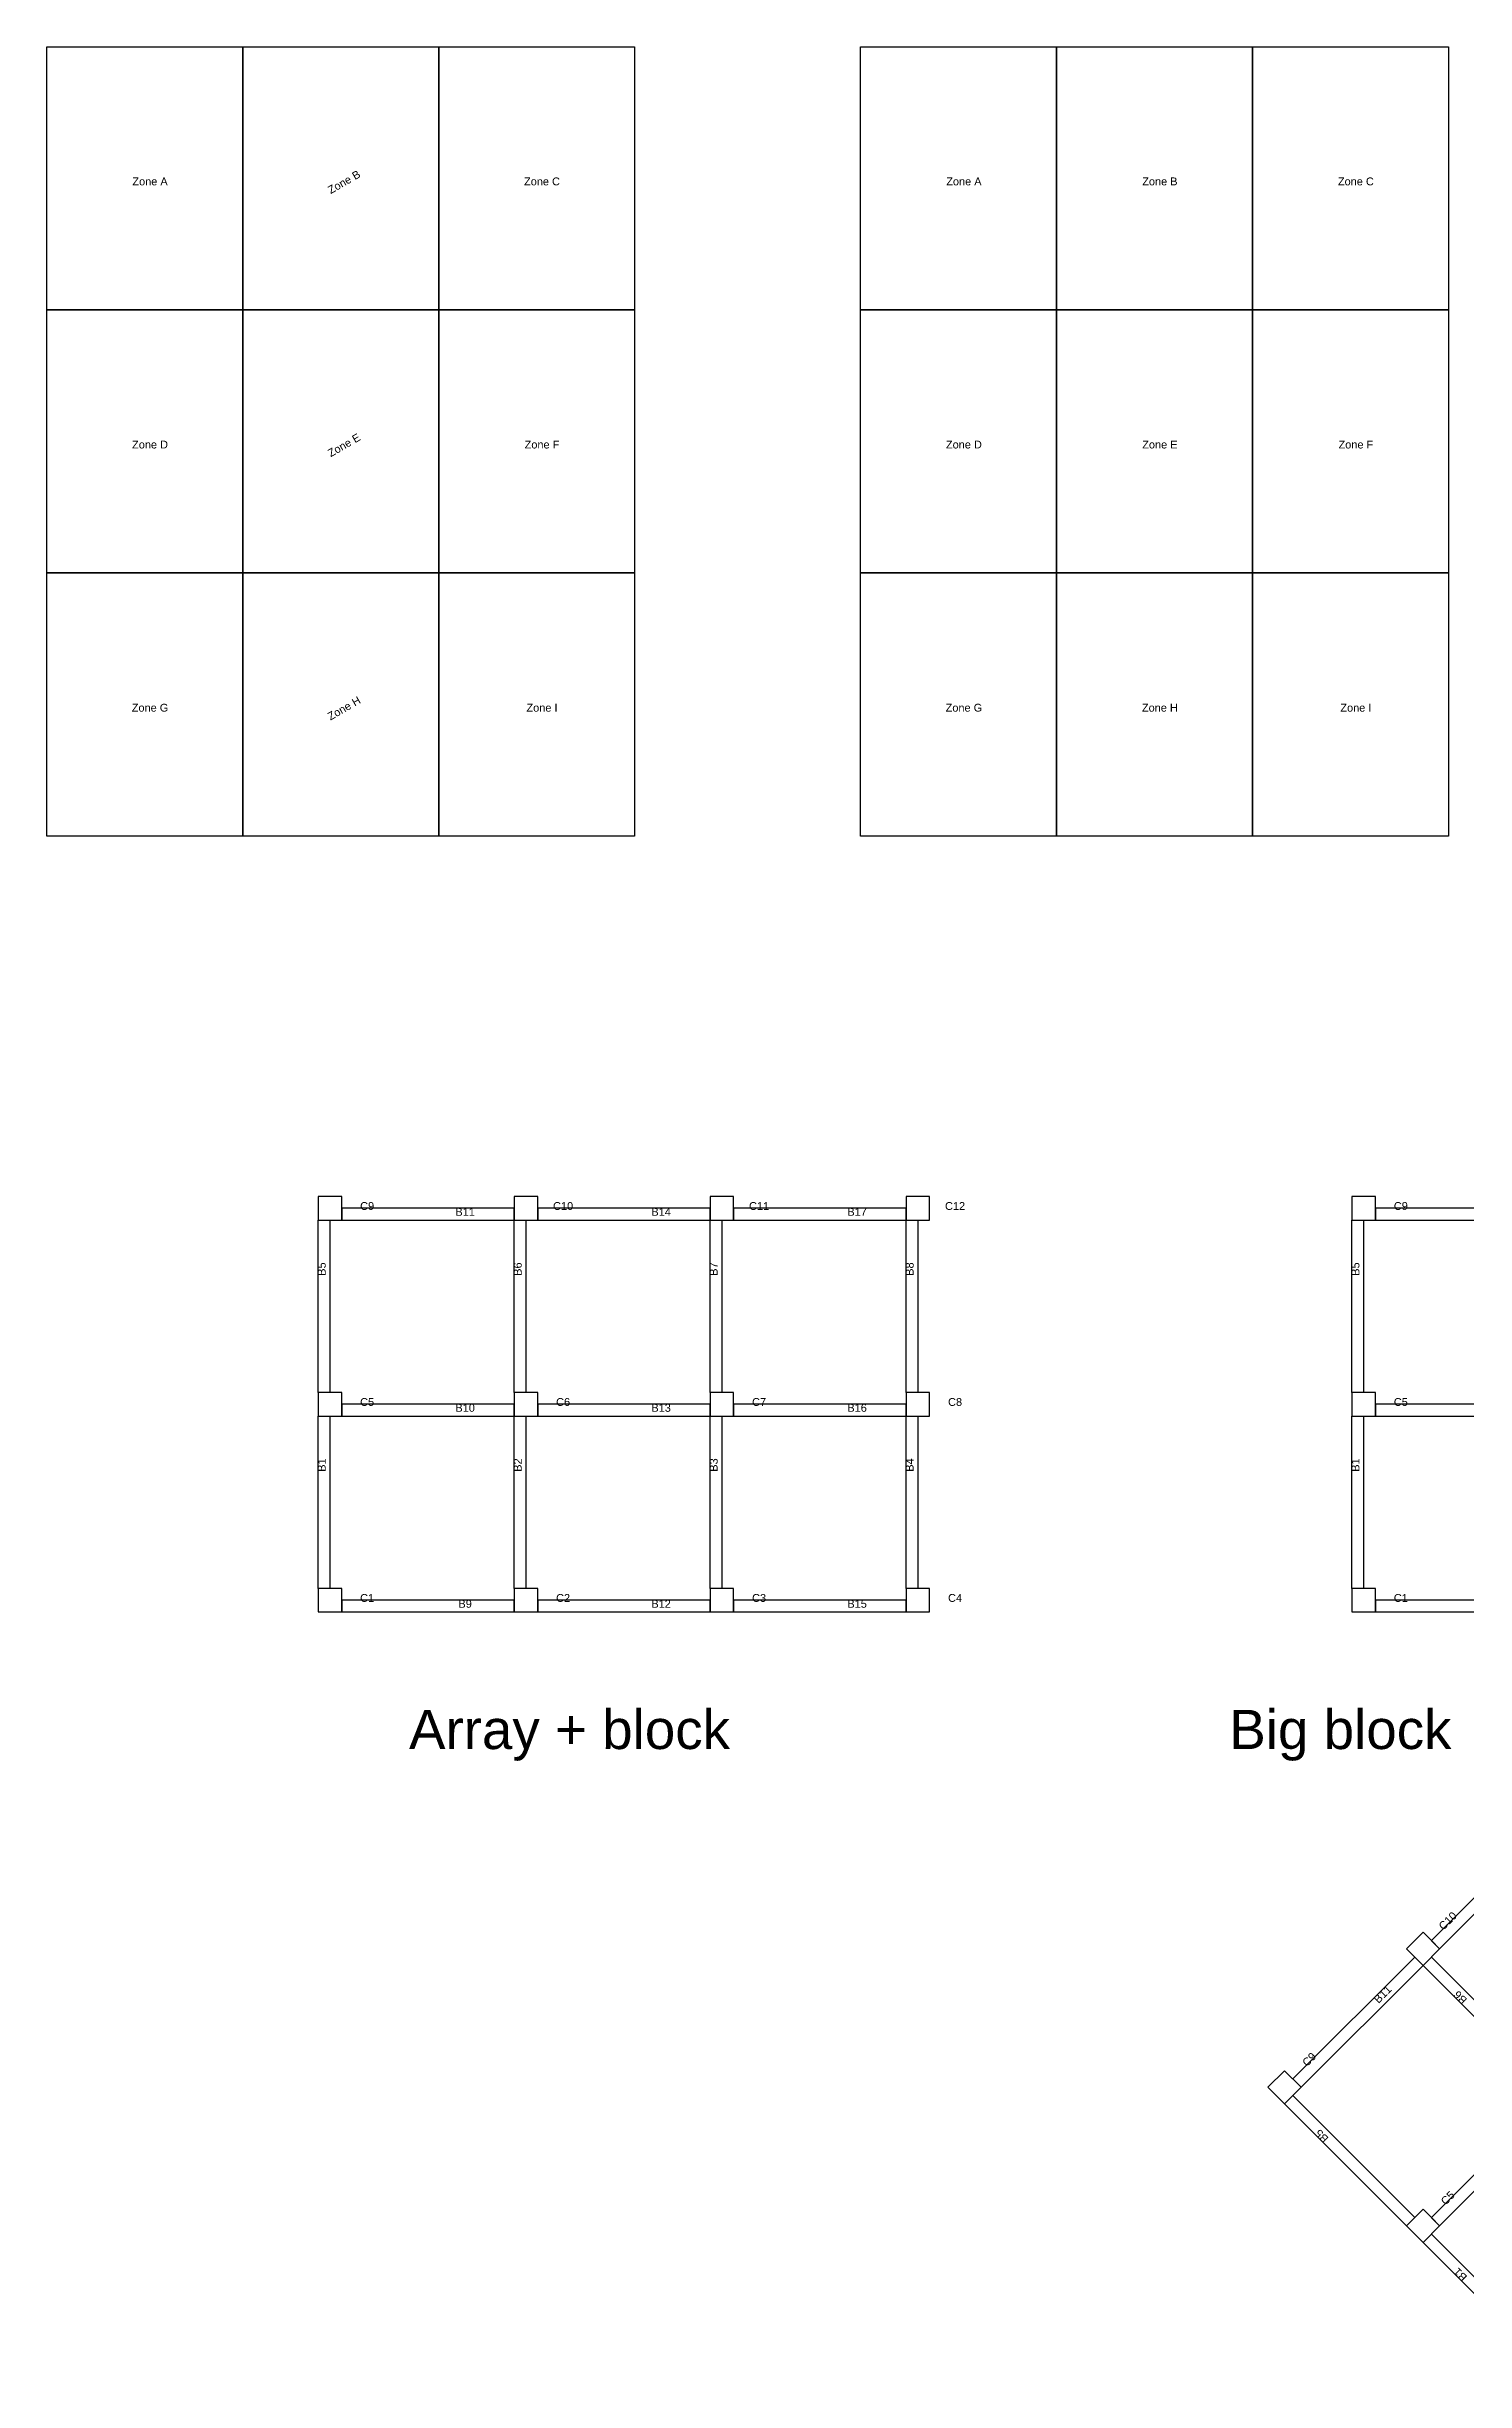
# Model space of a CAD drawing. Header units: inches. Extents: x -19901 to 99628, y -48058 to 23537.
# Drawn here: x -19901 to 16291, y -38773 to 20793 of the extents above; entities that cross this region are included whole.
import ezdxf
from ezdxf.enums import TextEntityAlignment as Align

# ---------------------------------------------------------------- set-up
doc = ezdxf.new("R2010")
doc.units = ezdxf.units.IN
doc.header["$MEASUREMENT"] = 0
doc.styles.get("Standard").update_dxf_attribs({"font": 'arial.ttf'})

# ---------------------------------------------------------------- blocks, each defined once
blk = doc.blocks.new('zone_')
blk.add_lwpolyline([(0, 6714), (5000, 6714), (5000, 0), (0, 0)], close=True)
blk.add_attdef('ZONE_NAME', text='', height=200).set_placement((2636, 3177), align=Align.CENTER)
blk = doc.blocks.new('*U3')
blk.add_lwpolyline([(-300, -300), (300, -300), (300, 300), (-300, 300)], close=True)
blk = doc.blocks.new('*U4')
at = {"color": 0, "linetype": 'ByBlock', "lineweight": -2, "transparency": 16777216}
for p in [(0, 10000), (5000, 10000), (10000, 10000), (15000, 10000), (0, 5000), (5000, 5000), (10000, 5000), (15000, 5000), (0, 0), (5000, 0), (10000, 0), (15000, 0)]:
    blk.add_blockref('*U3', p, dxfattribs=at)
blk = doc.blocks.new('tag')
blk.add_attdef('NAME_', text='', height=200).set_placement((949, -42), align=Align.CENTER)
blk = doc.blocks.new('*U6')
blk.add_lwpolyline([(-150, 2200), (150, 2200), (150, -2200), (-150, -2200)], close=True)
blk = doc.blocks.new('*U7')
at = {"color": 0, "linetype": 'ByBlock', "lineweight": -2, "transparency": 16777216}
for p in [(0, 0), (5000, 0), (10000, 0), (15000, 0)]:
    blk.add_blockref('*U6', p, dxfattribs=at)
blk = doc.blocks.new('*U8')
blk.add_lwpolyline([(-2200, -150), (2200, -150), (2200, 150), (-2200, 150)], close=True)
blk = doc.blocks.new('*U9')
at = {"color": 0, "linetype": 'ByBlock', "lineweight": -2, "transparency": 16777216}
for p in [(0, 10000), (0, 5000), (0, 0)]:
    blk.add_blockref('*U8', p, dxfattribs=at)
blk = doc.blocks.new('*U10')
blk.add_lwpolyline([(-2200, -150), (2200, -150), (2200, 150), (-2200, 150)], close=True)
blk = doc.blocks.new('*U11')
at = {"color": 0, "linetype": 'ByBlock', "lineweight": -2, "transparency": 16777216}
for p in [(0, 10000), (0, 5000), (0, 0)]:
    blk.add_blockref('*U10', p, dxfattribs=at)
blk = doc.blocks.new('*U12')
blk.add_lwpolyline([(-2200, -150), (2200, -150), (2200, 150), (-2200, 150)], close=True)
blk = doc.blocks.new('*U13')
at = {"color": 0, "linetype": 'ByBlock', "lineweight": -2, "transparency": 16777216}
for p in [(0, 10000), (0, 5000), (0, 0)]:
    blk.add_blockref('*U12', p, dxfattribs=at)
blk = doc.blocks.new('*U14')
blk.add_lwpolyline([(-150, 2200), (150, 2200), (150, -2200), (-150, -2200)], close=True)
blk = doc.blocks.new('*U15')
at = {"color": 0, "linetype": 'ByBlock', "lineweight": -2, "transparency": 16777216}
for p in [(0, 0), (5000, 0), (10000, 0), (15000, 0)]:
    blk.add_blockref('*U14', p, dxfattribs=at)
blk = doc.blocks.new('*U17')
blk.add_lwpolyline([(-300, -300), (300, -300), (300, 300), (-300, 300)], close=True)
blk = doc.blocks.new('*U18')
at = {"color": 0, "linetype": 'ByBlock', "lineweight": -2, "transparency": 16777216}
for p in [(0, 10000), (5000, 10000), (10000, 10000), (15000, 10000), (0, 5000), (5000, 5000), (10000, 5000), (15000, 5000), (0, 0), (5000, 0), (10000, 0), (15000, 0)]:
    blk.add_blockref('*U17', p, dxfattribs=at)
blk = doc.blocks.new('*U27')
blk.add_lwpolyline([(-150, 2200), (150, 2200), (150, -2200), (-150, -2200)], close=True)
blk = doc.blocks.new('*U28')
at = {"color": 0, "linetype": 'ByBlock', "lineweight": -2, "transparency": 16777216}
for p in [(0, 0), (5000, 0), (10000, 0), (15000, 0)]:
    blk.add_blockref('*U27', p, dxfattribs=at)
blk = doc.blocks.new('*U19')
blk.add_lwpolyline([(-2200, -150), (2200, -150), (2200, 150), (-2200, 150)], close=True)
blk = doc.blocks.new('*U20')
at = {"color": 0, "linetype": 'ByBlock', "lineweight": -2, "transparency": 16777216}
for p in [(0, 10000), (0, 5000), (0, 0)]:
    blk.add_blockref('*U19', p, dxfattribs=at)
blk = doc.blocks.new('*U21')
blk.add_lwpolyline([(-2200, -150), (2200, -150), (2200, 150), (-2200, 150)], close=True)
blk = doc.blocks.new('*U22')
at = {"color": 0, "linetype": 'ByBlock', "lineweight": -2, "transparency": 16777216}
for p in [(0, 10000), (0, 5000), (0, 0)]:
    blk.add_blockref('*U21', p, dxfattribs=at)
blk = doc.blocks.new('*U23')
blk.add_lwpolyline([(-2200, -150), (2200, -150), (2200, 150), (-2200, 150)], close=True)
blk = doc.blocks.new('*U24')
at = {"color": 0, "linetype": 'ByBlock', "lineweight": -2, "transparency": 16777216}
for p in [(0, 10000), (0, 5000), (0, 0)]:
    blk.add_blockref('*U23', p, dxfattribs=at)
blk = doc.blocks.new('*U25')
blk.add_lwpolyline([(-150, 2200), (150, 2200), (150, -2200), (-150, -2200)], close=True)
blk = doc.blocks.new('*U26')
at = {"color": 0, "linetype": 'ByBlock', "lineweight": -2, "transparency": 16777216}
for p in [(0, 0), (5000, 0), (10000, 0), (15000, 0)]:
    blk.add_blockref('*U25', p, dxfattribs=at)
blk = doc.blocks.new('group Structure')
for name, p in [('*U18', (300, 300)), ('*U20', (2800, 150)), ('*U22', (7800, 150)), ('*U24', (12800, 150)), ('*U26', (150, 7800)), ('*U28', (150, 2800))]:
    blk.add_blockref(name, p)
for p, values in [((300, 10300), {'NAME_': 'C9'}), ((2800, 10150), {'NAME_': 'B11'}), ((5300, 10300), {'NAME_': 'C10'}), ((7800, 10150), {'NAME_': 'B14'}), ((10300, 10300), {'NAME_': 'C11'}), ((12800, 10150), {'NAME_': 'B17'}), ((15300, 10300), {'NAME_': 'C12'}), ((300, 5300), {'NAME_': 'C5'}), ((5300, 5300), {'NAME_': 'C6'}), ((10300, 5300), {'NAME_': 'C7'}), ((15300, 5300), {'NAME_': 'C8'}), ((2800, 5150), {'NAME_': 'B10'}), ((7800, 5150), {'NAME_': 'B13'}), ((12800, 5150), {'NAME_': 'B16'}), ((300, 300), {'NAME_': 'C1'}), ((2800, 150), {'NAME_': 'B9'}), ((5300, 300), {'NAME_': 'C2'}), ((7800, 150), {'NAME_': 'B12'}), ((10300, 300), {'NAME_': 'C3'}), ((12800, 150), {'NAME_': 'B15'}), ((15300, 300), {'NAME_': 'C4'})]:
    blk.add_blockref('tag', p).add_auto_attribs(values)
at = {"rotation": 90}
for p, values in [((150, 7800), {'NAME_': 'B5'}), ((5150, 7800), {'NAME_': 'B6'}), ((10150, 7800), {'NAME_': 'B7'}), ((15150, 7800), {'NAME_': 'B8'}), ((150, 2800), {'NAME_': 'B1'}), ((5150, 2800), {'NAME_': 'B2'}), ((10150, 2800), {'NAME_': 'B3'}), ((15150, 2800), {'NAME_': 'B4'})]:
    blk.add_blockref('tag', p, dxfattribs=at).add_auto_attribs(values)

msp = doc.modelspace()

# ---------------------------------------------------------------- linework, layer by layer
for points in [[(-19901, 20793), (-14901, 20793), (-14901, 14079), (-19901, 14079)], [(-14901, 20793), (-9901, 20793), (-9901, 14079), (-14901, 14079)], [(-9901, 20793), (-4901, 20793), (-4901, 14079), (-9901, 14079)], [(-19901, 14079), (-14901, 14079), (-14901, 7365), (-19901, 7365)], [(-14901, 14079), (-9901, 14079), (-9901, 7365), (-14901, 7365)], [(-9901, 14079), (-4901, 14079), (-4901, 7365), (-9901, 7365)], [(-19901, 7365), (-14901, 7365), (-14901, 651), (-19901, 651)], [(-14901, 7365), (-9901, 7365), (-9901, 651), (-14901, 651)], [(-9901, 7365), (-4901, 7365), (-4901, 651), (-9901, 651)]]:
    msp.add_lwpolyline(points, close=True)

# ---------------------------------------------------------------- block references
for name, p, values in [('zone_', (863, 14079), {'ZONE_NAME': 'Zone A'}), ('zone_', (5863, 14079), {'ZONE_NAME': 'Zone B'}), ('zone_', (10863, 14079), {'ZONE_NAME': 'Zone C'}), ('zone_', (863, 7365), {'ZONE_NAME': 'Zone D'}), ('zone_', (5863, 7365), {'ZONE_NAME': 'Zone E'}), ('zone_', (10863, 7365), {'ZONE_NAME': 'Zone F'}), ('zone_', (863, 651), {'ZONE_NAME': 'Zone G'}), ('zone_', (5863, 651), {'ZONE_NAME': 'Zone H'}), ('zone_', (10863, 651), {'ZONE_NAME': 'Zone I'}), ('tag', (-12675, -8844), {'NAME_': 'C9'}), ('tag', (-10175, -8994), {'NAME_': 'B11'}), ('tag', (-7675, -8844), {'NAME_': 'C10'}), ('tag', (-5175, -8994), {'NAME_': 'B14'}), ('tag', (-2675, -8844), {'NAME_': 'C11'}), ('tag', (-175, -8994), {'NAME_': 'B17'}), ('tag', (2325, -8844), {'NAME_': 'C12'}), ('tag', (-12675, -13844), {'NAME_': 'C5'}), ('tag', (-7675, -13844), {'NAME_': 'C6'}), ('tag', (-2675, -13844), {'NAME_': 'C7'}), ('tag', (2325, -13844), {'NAME_': 'C8'}), ('tag', (-10175, -13994), {'NAME_': 'B10'}), ('tag', (-5175, -13994), {'NAME_': 'B13'}), ('tag', (-175, -13994), {'NAME_': 'B16'}), ('tag', (-12675, -18844), {'NAME_': 'C1'}), ('tag', (-10175, -18994), {'NAME_': 'B9'}), ('tag', (-7675, -18844), {'NAME_': 'C2'}), ('tag', (-5175, -18994), {'NAME_': 'B12'}), ('tag', (-2675, -18844), {'NAME_': 'C3'}), ('tag', (-175, -18994), {'NAME_': 'B15'}), ('tag', (2325, -18844), {'NAME_': 'C4'})]:
    msp.add_blockref(name, p).add_auto_attribs(values)
for name, p in [('*U4', (-12675, -18844)), ('*U9', (-10175, -18994)), ('*U11', (-5175, -18994)), ('*U13', (-175, -18994)), ('group Structure', (13397, -19144)), ('*U15', (-12825, -11344)), ('*U7', (-12825, -16344))]:
    msp.add_blockref(name, p)
at = {"rotation": 90}
for p, values in [((-12825, -11344), {'NAME_': 'B5'}), ((-7825, -11344), {'NAME_': 'B6'}), ((-2825, -11344), {'NAME_': 'B7'}), ((2175, -11344), {'NAME_': 'B8'}), ((-12825, -16344), {'NAME_': 'B1'}), ((-7825, -16344), {'NAME_': 'B2'}), ((-2825, -16344), {'NAME_': 'B3'}), ((2175, -16344), {'NAME_': 'B4'})]:
    msp.add_blockref('tag', p, dxfattribs=at).add_auto_attribs(values)
at = {"rotation": 45}
msp.add_blockref('group Structure', (18748, -38767), dxfattribs=at)

# ---------------------------------------------------------------- texts
for s, height, p in [('Zone A', 200, (-17265, 17256)), ('Zone C', 200, (-7265, 17256)), ('Zone D', 200, (-17265, 10542)), ('Zone F', 200, (-7265, 10542)), ('Zone G', 200, (-17265, 3828)), ('Zone I', 200, (-7265, 3828)), ('Array + block', 1000, (-6563, -22641)), ('Big block', 1000, (13104, -22641))]:
    msp.add_text(s, height=height).set_placement(p, align=Align.CENTER)
for s, p in [('Zone B', (-12265, 17256)), ('Zone E', (-12265, 10542)), ('Zone H', (-12265, 3828))]:
    msp.add_text(s, height=200, rotation=30).set_placement(p, align=Align.CENTER)

doc.saveas('drawing.dxf')
